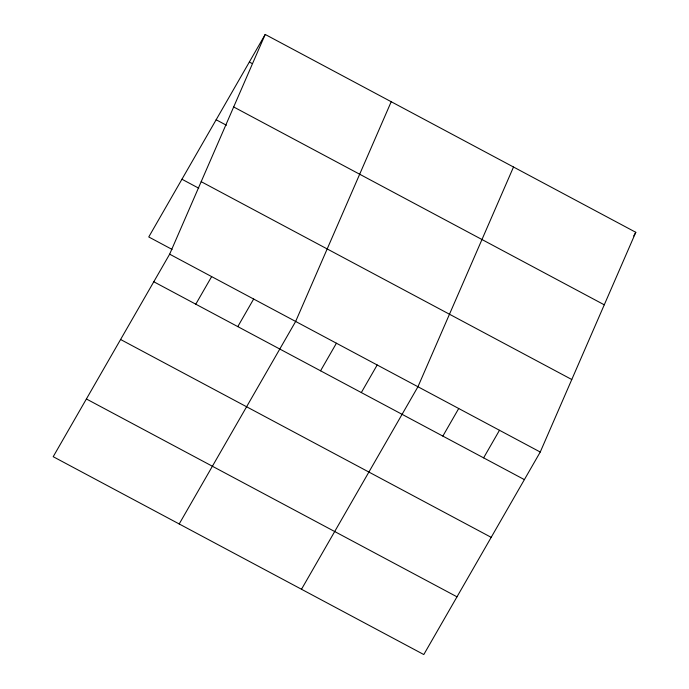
<?xml version="1.0" encoding="UTF-8"?>
<svg xmlns="http://www.w3.org/2000/svg" width="689" height="689" viewBox="0 0 689 689"><rect width="100%" height="100%" fill="white"/><g stroke="black" fill="none" stroke-linecap="round" stroke-linejoin="round"><path stroke-width="1.03" d="M169.649 254.181L265.205 34.45L635.801 232.305L540.245 452.036L423.795 654.55L53.199 456.695L169.649 254.181L540.245 452.036M391.206 101.722L295.65 321.453L179.2 523.967M513.503 167.014L417.947 386.744L301.498 589.259M265.205 34.45L148.755 236.964L172.086 249.427M195.788 304.185L211.652 276.599M237.791 326.612L253.655 299.026M320.557 370.803L336.421 343.217M361.32 392.566L377.184 364.981M442.855 436.094L458.719 408.508M483.618 457.858L499.482 430.272M633.691 235.982L635.801 232.305M249.349 62.036L252.148 63.534M233.674 106.959L604.27 304.814M216.148 119.765L226.414 125.243M201.188 181.672L571.775 379.518M181.948 179.243L198.751 188.209M153.793 281.767L524.381 479.622M120.592 339.496L491.188 537.342M86.392 398.974L456.988 596.82"/></g></svg>
